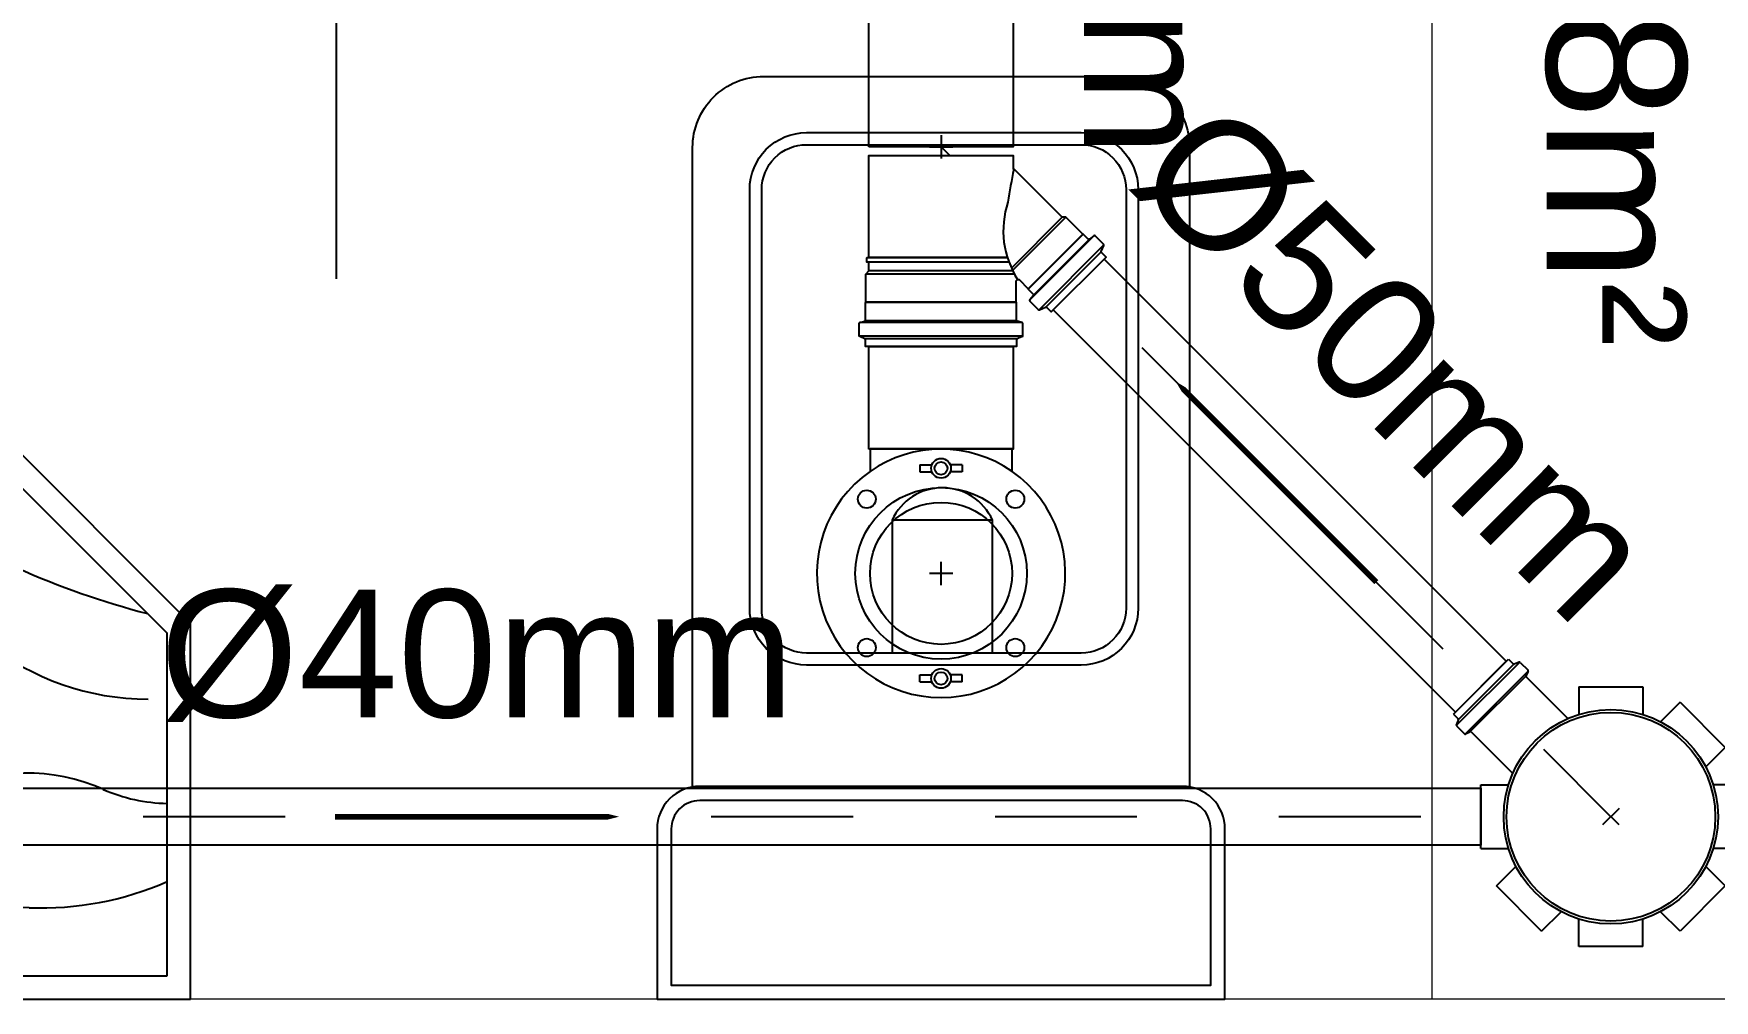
# Model space of a CAD drawing. Header units: millimetres. Extents: x 1345 to 2117, y 1214 to 1365.
# Drawn here: x 1627.035 to 1628.219, y 1253.359 to 1254.04 of the extents above; entities that cross this region are included whole.
import ezdxf
from ezdxf.enums import TextEntityAlignment as Align

# ---------------------------------------------------------------- set-up
doc = ezdxf.new("R2010")
doc.units = ezdxf.units.MM
doc.header["$LTSCALE"] = 0.5
doc.linetypes.add('LINHA_SIMETRIA', pattern=[0.25, 0.15, -0.1])
doc.linetypes.add('TUBO_ESGOTO', pattern=[200, 100, 100])
for name, color, linetype in [('08', 8, 'Continuous'), ('50_EGSN_Indicar_Fluxo', 1, 'Continuous'), ('50_EGSN_Indicar_texto', 2, 'Continuous'), ('AUXILIAR_VIPTEC', 1, 'Continuous'), ('Cnx_Esgoto_Det', 3, 'Continuous'), ('LINHA_SIMETRIA', 1, 'LINHA_SIMETRIA'), ('MOBIL-I', 251, 'Continuous'), ('PISO', 8, 'Continuous'), ('Tubo_Esgoto_Det', 6, 'TUBO_ESGOTO'), ('TXT_0', 7, 'Continuous')]:
    doc.layers.add(name, color=color, linetype=linetype)
doc.styles.add('ADITIVOCAD', font='ROMANS.shx')
doc.styles.add('Indicar', font='arial.ttf')
doc.styles.add('SANSSERIF', font='sas_____.pfb', dxfattribs={"height": 1})
doc.styles.get("Standard").update_dxf_attribs({"font": 'arial.ttf'})

# ---------------------------------------------------------------- blocks, each defined once
blk = doc.blocks.new('Adc_nivelpl')
h = blk.add_hatch()
h.set_pattern_fill('_U', color=256, scale=0.005, angle=45, style=0, double=1)
h.set_pattern_definition([(45, (-5.8772514, -3.5161936), (-0.003535534, 0.003535534), []), (135, (-5.8772514, -3.5161936), (-0.003535534, -0.003535534), [])])
h.paths.add_polyline_path([(0.1954, -0.0865, 0.414214), (0.0865, -0.1954), (0.1954, -0.1954)])
h.paths.add_polyline_path([(0.1954, -0.1954), (0.1954, -0.3043, 0.414214), (0.3043, -0.1954)])
for p, q in [((0.1954, 0), (0.1954, -0.3908)), ((0.8958, -0.1954), (0, -0.1954))]:
    blk.add_line(p, q)
blk.add_circle((0.1954, -0.1954), 0.1089)
at = {"flags": 8}
blk.add_attdef('NIVEL', (0.3642, -0.1501), '', height=0.1, dxfattribs=at)
blk = doc.blocks.new('ADC_VASO_02')
blk.add_lwpolyline([(-0.175, 0.15), (-0.175, 0.6, -0.414214), (-0.125, 0.65), (0.125, 0.65, -0.414214), (0.175, 0.6), (0.175, 0.1496)], format="xyb")
for points in [[(0.1388, 0.2754, -0.414214), (0.0988, 0.2354), (-0.0948, 0.2354, -0.414214), (-0.1348, 0.2754), (-0.1348, 0.5704, -0.414214), (-0.0948, 0.6104), (0.0988, 0.6104, -0.414214), (0.1388, 0.5704)], [(0.1303, 0.2754, -0.414214), (0.0988, 0.2439), (-0.0948, 0.2439, -0.414214), (-0.1263, 0.2754), (-0.1263, 0.5704, -0.414214), (-0.0948, 0.6019), (0.0988, 0.6019, -0.414214), (0.1303, 0.5704)], [(-0.17, 0.15, 0.414214), (-0.2, 0.12), (-0.2, 0), (0.2, 0), (0.2, 0.12, 0.414214), (0.17, 0.15)], [(-0.17, 0.14, 0.414214), (-0.19, 0.12), (-0.19, 0.01), (0.19, 0.01), (0.19, 0.12, 0.414214), (0.17, 0.14)]]:
    blk.add_lwpolyline(points, format="xyb", close=True)
blk.add_lwpolyline([(0.0363, 0.2439), (0.0363, 0.3375), (-0.0344, 0.3375), (-0.0344, 0.2439)])
blk.add_arc((0.0009, 0.3215), 0.0388, 24.3951, 155.6049)
blk = doc.blocks.new('ADC_LAV_05')
for p, q in [((0, 0), (0, 0.55)), ((0, 0.55), (0.7704, 0.55)), ((0.7704, 0.55), (1, 0.3206)), ((0.02, 0.53), (0.7621, 0.53)), ((0.02, 0.02), (0.02, 0.53)), ((0.7621, 0.53), (0.98, 0.3123)), ((1, 0), (1, 0.3206)), ((0.98, 0.02), (0.98, 0.3123)), ((0.02, 0.02), (0.98, 0.02)), ((0, 0), (1, 0))]:
    blk.add_line(p, q)
for points in [[(0.4062, 0.1206, 0.083485), (0.4944, 0.1354, 0.090959), (0.566, 0.1759, 0.104004), (0.6157, 0.239, 0.115577), (0.6322, 0.3095, 0.115577), (0.6157, 0.38, 0.104004), (0.566, 0.443, 0.090959), (0.4944, 0.4835, 0.083485), (0.4062, 0.4983, 0.083485), (0.3179, 0.4835, 0.090959), (0.2463, 0.443, 0.104004), (0.1966, 0.38, 0.115577), (0.1801, 0.3095, 0.115577), (0.1966, 0.239, 0.104004), (0.2463, 0.1759, 0.090959), (0.3179, 0.1354, 0.083485)], [(0.4062, 0.1248, 0.083485), (0.493, 0.1394, 0.090959), (0.5633, 0.1791, 0.104004), (0.6119, 0.2408, 0.115577), (0.628, 0.3095, 0.115577), (0.6119, 0.3781, 0.104004), (0.5633, 0.4398, 0.090959), (0.493, 0.4795, 0.083485), (0.4062, 0.4941, 0.083485), (0.3193, 0.4795, 0.090959), (0.249, 0.4398, 0.104004), (0.2004, 0.3781, 0.115577), (0.1843, 0.3095, 0.115577), (0.2004, 0.2408, 0.104004), (0.249, 0.1791, 0.090959), (0.3193, 0.1394, 0.083485)]]:
    blk.add_lwpolyline(points, format="xyb", close=True)
for radius in [0.0339, 0.025]:
    blk.add_circle((0.4055, 0.2206), radius)
for centre, radius, start, end in [((0.4995, 0.9177), 0.4342, 269.3247, 295.8903), ((0.76, 0.3809), 0.1624, 113.3641, 115.8903), ((0.0559, 1.3962), 0.9039, 267.7229, 278.9638), ((0.2875, -0.0718), 0.5823, 78.2401, 98.9638), ((0.0552, 0.402), 0.0926, 41.3487, 101.8141), ((0.1665, 0.4999), 0.0556, 221.3487, 297.4318), ((0.2605, 0.3465), 0.1245, 78.9955, 123.3333), ((0.2201, 0.1636), 0.3026, 106.3243, 131.3792), ((0.6508, 0.2793), 0.1756, 56.1908, 116.2902), ((1.1381, 1.007), 0.7001, 236.1908, 255.5369), ((0.9639, 0.4778), 0.2217, 193.7216, 269.9715), ((0.0206, 0.2349), 0.1168, 49.9343, 90.2724), ((0.3586, 0.6369), 0.4085, 229.9343, 244.0853), ((0.5983, 0.255), 0.0641, 344.5869, 58.1135), ((0.6184, 0.1896), 0.0639, 49.2661, 86.8336), ((0.7799, 0.3241), 0.1475, 215.7175, 274.1895), ((0.8604, 0.032), 0.1609, 66.126, 115.6626), ((0.0641, 0.1144), 0.0713, 44.7702, 118.1843), ((0.363, 0.8774), 0.8206, 280.1922, 301.4107), ((0.9822, 0.3072), 0.1401, 246.126, 269.1113), ((0.2056, 0.2549), 0.1281, 224.7702, 306.3582), ((0.8722, 0.3475), 0.2696, 267.8834, 293.5615), ((0.0957, -0.1456), 0.22, 78.1029, 106.3843), ((0.1688, 0.2014), 0.1346, 258.1029, 296.1994), ((0.8511, -0.2259), 0.3042, 87.8834, 109.2677), ((-0.0155, 0.2328), 0.1744, 281.75, 286.3843), ((0.3613, 0.8866), 0.83, 271.4321, 280.1922), ((0.688, 0.2406), 0.19, 267.9474, 289.2677), ((0.4585, -0.1421), 0.2131, 111.0015, 130.4729), ((0.6495, -0.0622), 0.1173, 74.3079, 124.9939)]:
    blk.add_arc(centre, radius, start, end)
for points in [[(0.2886, 0.471), (0.2899, 0.4611), (0.3035, 0.4779), (0.2965, 0.4664)], [(0.3035, 0.4779), (0.2965, 0.4664), (0.3178, 0.4833), (0.3049, 0.4731)], [(0.2584, 0.4524), (0.2647, 0.4406), (0.2777, 0.465), (0.2797, 0.4531)], [(0.2777, 0.465), (0.2797, 0.4531), (0.2886, 0.471), (0.2899, 0.4611)], [(0.2433, 0.4404), (0.2513, 0.4271), (0.2584, 0.4524), (0.2647, 0.4406)], [(0.231, 0.4287), (0.2403, 0.4137), (0.2433, 0.4404), (0.2513, 0.4271)], [(0.2176, 0.4133), (0.2336, 0.4041), (0.231, 0.4287), (0.2403, 0.4137)], [(0.2049, 0.3949), (0.2213, 0.3828), (0.2176, 0.4133), (0.2336, 0.4041)], [(0.1966, 0.38), (0.2152, 0.3688), (0.2049, 0.3949), (0.2213, 0.3828)], [(0.19, 0.3646), (0.2108, 0.3551), (0.1966, 0.38), (0.2152, 0.3688)], [(0.1859, 0.352), (0.2075, 0.3406), (0.19, 0.3646), (0.2108, 0.3551)], [(0.1821, 0.3345), (0.2054, 0.3236), (0.1859, 0.352), (0.2075, 0.3406)], [(0.1808, 0.324), (0.205, 0.3144), (0.1821, 0.3345), (0.2054, 0.3236)], [(0.1801, 0.311), (0.2052, 0.3059), (0.1808, 0.324), (0.205, 0.3144)], [(0.1806, 0.2975), (0.2057, 0.2976), (0.1801, 0.311), (0.2052, 0.3059)], [(0.1813, 0.2898), (0.2072, 0.2867), (0.1806, 0.2975), (0.2057, 0.2976)], [(0.1847, 0.2717), (0.2109, 0.2698), (0.1816, 0.2882), (0.2076, 0.2844)], [(0.1894, 0.2561), (0.2133, 0.2622), (0.1847, 0.2717), (0.2109, 0.2698)], [(0.1979, 0.2364), (0.216, 0.2547), (0.1894, 0.2561), (0.2133, 0.2622)], [(0.2064, 0.2215), (0.2209, 0.2436), (0.1979, 0.2364), (0.216, 0.2547)], [(0.2176, 0.2056), (0.222, 0.2413), (0.2064, 0.2215), (0.2209, 0.2436)], [(0.2303, 0.1909), (0.2314, 0.2247), (0.2176, 0.2056), (0.222, 0.2413)], [(0.2433, 0.1785), (0.2403, 0.2118), (0.2303, 0.1909), (0.2314, 0.2247)], [(0.2571, 0.1674), (0.2482, 0.202), (0.2433, 0.1785), (0.2403, 0.2118)], [(0.2632, 0.1631), (0.2567, 0.1927), (0.2571, 0.1674), (0.2482, 0.202)], [(0.2742, 0.156), (0.2627, 0.1868), (0.2632, 0.1631), (0.2567, 0.1927)], [(0.2851, 0.1498), (0.2729, 0.1778), (0.2742, 0.156), (0.2627, 0.1868)], [(0.2956, 0.1445), (0.2839, 0.1687), (0.2851, 0.1498), (0.2729, 0.1778)], [(0.3256, 0.1339), (0.2928, 0.1613), (0.2956, 0.1445), (0.2839, 0.1687)], [(0.2966, 0.144), (0.3256, 0.1339), (0.2964, 0.1441), (0.3254, 0.133)], [(0.2964, 0.1441), (0.3254, 0.133), (0.3256, 0.1339), (0.3279, 0.1322)]]:
    blk.add_solid(points)
blk = doc.blocks.new("EGSN'1100168- 03")
at = {"linetype": 'Continuous'}
blk.add_lwpolyline([(7.18, -5), (8.76, -5), (8.76, 5), (7.18, 5, 3.18614)], format="xyb", close=True, dxfattribs=at)
blk.add_arc((0, 0), 8.75, 325.1669, 34.8667, dxfattribs=at)
at = {"layer": 'AUXILIAR_VIPTEC', "color": 0}
for p, q in [((-7.64, 1.49), (-7.64, 0.65)), ((-7.64, 1.49), (-7.15, 1.49)), ((-7.15, 1.49), (-7.15, 0.65)), ((7.15, 1.49), (7.15, 0.65)), ((7.64, 1.49), (7.15, 1.49)), ((7.64, 1.49), (7.64, 0.65)), ((-7.64, -1.49), (-7.64, -0.65)), ((-7.15, -1.49), (-7.15, -0.65)), ((7.15, -1.49), (7.15, -0.65)), ((7.64, -1.49), (7.64, -0.65)), ((-7.64, -1.49), (-7.15, -1.49)), ((7.64, -1.49), (7.15, -1.49))]:
    blk.add_line(p, q, dxfattribs=at)
for centre, radius in [((0, 0), 6.04), ((-5.23, 5.23), 0.631), ((0, 0), 5), ((5.23, 5.23), 0.631), ((-7.4, 0), 0.694), ((-7.4, 0), 0.45), ((7.4, 0), 0.694), ((7.4, 0), 0.45), ((-5.23, -5.23), 0.631), ((5.23, -5.23), 0.631)]:
    blk.add_circle(centre, radius, dxfattribs=at)
at = {"layer": 'LINHA_SIMETRIA', "ltscale": 0.05}
for p, q in [((-0.82, 0), (0.82, 0)), ((0, -0.82), (0, 0.82))]:
    blk.add_line(p, q, dxfattribs=at)
blk = doc.blocks.new("EGSN'110016- 04- 01")
at = {"linetype": 'ByBlock'}
for p, q in [((-2.25, 9.15), (2.25, 9.15)), ((-2.25, 9.15), (-2.25, 7.21)), ((2.25, 9.15), (2.25, 7.21)), ((-8.06, 4.88), (-4.88, 8.06)), ((-4.88, 8.06), (-3.51, 6.69)), ((4.88, 8.06), (3.51, 6.69)), ((4.88, 8.06), (8.06, 4.88)), ((-8.06, 4.88), (-6.69, 3.51)), ((8.06, 4.88), (6.69, 3.51)), ((11.19, 2.74), (7.04, 2.74)), ((11.36, 3.12), (11.25, 2.79)), ((12.19, 3.17), (11.42, 3.17)), ((12.26, 3.13), (12.41, 2.78)), ((12.95, 2.74), (12.48, 2.74)), ((12.95, 2.74), (12.95, -2.74)), ((-9.15, -2.25), (-9.15, 2.25)), ((-9.15, 2.25), (-7.21, 2.25)), ((-9.15, -2.25), (-7.21, -2.25)), ((-8.06, -4.88), (-6.69, -3.51)), ((8.06, -4.88), (6.69, -3.51)), ((11.19, -2.74), (7.04, -2.74)), ((11.36, -3.12), (11.25, -2.79)), ((12.19, -3.17), (11.42, -3.17)), ((12.26, -3.13), (12.41, -2.78)), ((12.95, -2.74), (12.48, -2.74)), ((-4.88, -8.06), (-8.06, -4.88)), ((8.06, -4.88), (4.88, -8.06)), ((-4.88, -8.06), (-3.51, -6.69)), ((4.88, -8.06), (3.51, -6.69)), ((-2.25, -9.15), (-2.25, -7.21)), ((2.25, -9.15), (2.25, -7.21)), ((2.25, -9.15), (-2.25, -9.15))]:
    blk.add_line(p, q, dxfattribs=at)
blk.add_circle((0, 0), 7.55)
for centre, start, end in [((11.19, 2.81), 270, 343.54), ((11.42, 3.1), 90, 163.54), ((12.19, 3.1), 23.3556, 90), ((12.48, 2.81), 203.3556, 270), ((11.19, -2.81), 16.46, 90), ((11.42, -3.1), 196.46, 270), ((12.19, -3.1), 270, 336.6444), ((12.48, -2.81), 90, 156.6444)]:
    blk.add_arc(centre, 0.07, start, end, dxfattribs=at)
at = {"layer": 'AUXILIAR_VIPTEC', "color": 0, "linetype": 'ByBlock'}
for p, q in [((11.24, 2.76), (11.24, -2.76)), ((11.37, 3.15), (11.37, -3.15)), ((12.24, 3.16), (12.24, -3.16)), ((12.43, 2.75), (12.43, -2.75))]:
    blk.add_line(p, q, dxfattribs=at)
blk.add_circle((0, 0), 7.35, dxfattribs=at)
at = {"layer": 'LINHA_SIMETRIA', "ltscale": 0.05}
for p, q in [((-0.82, 0), (0.82, 0)), ((0, -0.82), (0, 0.82))]:
    blk.add_line(p, q, dxfattribs=at)
blk = doc.blocks.new('*U185', base_point=(1539.8881, 1031.9619))
at = {"layer": 'LINHA_SIMETRIA', "ltscale": 0.05}
blk.add_line((1539.8881, 1031.9537), (1539.8881, 1031.9701), dxfattribs=at)
blk.add_wipeout([(1539.9102, 1031.9111), (1539.9262, 1031.9111), (1539.9422, 1031.9111), (1539.9582, 1031.9111), (1539.9661, 1031.9109), (1539.9662, 1031.9106), (1539.9662, 1031.9102), (1539.9662, 1031.9099), (1539.9663, 1031.9096), (1539.9669, 1031.9096), (1539.9676, 1031.9096), (1539.9682, 1031.9096), (1539.9689, 1031.9096), (1539.9692, 1031.9097), (1539.9692, 1031.9101), (1539.9693, 1031.9104), (1539.9693, 1031.9107), (1539.9694, 1031.9111), (1539.9707, 1031.9111), (1539.9721, 1031.9111), (1539.9735, 1031.9111), (1539.9749, 1031.9111), (1539.9758, 1031.9108), (1539.9763, 1031.9103), (1539.9768, 1031.9098), (1539.9772, 1031.9093), (1539.9779, 1031.9089), (1539.9823, 1031.9089), (1539.9867, 1031.9089), (1539.9911, 1031.9089), (1539.9955, 1031.9089), (1539.9974, 1031.9088), (1539.9974, 1031.9088), (1539.9974, 1031.9087), (1539.9974, 1031.9087), (1539.9976, 1031.9086), (1540.0005, 1031.9086), (1540.0033, 1031.9086), (1540.0061, 1031.9086), (1540.009, 1031.9086), (1540.0103, 1031.9086), (1540.0105, 1031.9085), (1540.0107, 1031.9084), (1540.0108, 1031.9083), (1540.0109, 1031.908), (1540.0111, 1031.9073), (1540.0113, 1031.9065), (1540.0115, 1031.9058), (1540.0117, 1031.905), (1540.0118, 1031.9046), (1540.0119, 1031.9044), (1540.0121, 1031.9043), (1540.0123, 1031.9042), (1540.0126, 1031.9042), (1540.0145, 1031.9042), (1540.0164, 1031.9042), (1540.0183, 1031.9042), (1540.0202, 1031.9042), (1540.0211, 1031.9042), (1540.0212, 1031.9043), (1540.0214, 1031.9044), (1540.0215, 1031.9045), (1540.0216, 1031.9047), (1540.022, 1031.9055), (1540.0224, 1031.9063), (1540.0227, 1031.9071), (1540.0231, 1031.9079), (1540.0233, 1031.9083), (1540.0234, 1031.9084), (1540.0235, 1031.9085), (1540.0237, 1031.9086), (1540.024, 1031.9086), (1540.0251, 1031.9086), (1540.0261, 1031.9086), (1540.0272, 1031.9086), (1540.0282, 1031.9086), (1540.0286, 1031.924), (1540.0286, 1031.9477), (1540.0286, 1031.9714), (1540.0286, 1031.9951), (1540.0284, 1032.0151), (1540.0274, 1032.0151), (1540.0263, 1032.0151), (1540.0253, 1032.0151), (1540.0242, 1032.0151), (1540.0237, 1032.0151), (1540.0236, 1032.0152), (1540.0234, 1032.0153), (1540.0233, 1032.0154), (1540.0232, 1032.0157), (1540.0228, 1032.0165), (1540.0224, 1032.0173), (1540.0221, 1032.0181), (1540.0217, 1032.0189), (1540.0215, 1032.0192), (1540.0214, 1032.0193), (1540.0213, 1032.0194), (1540.0211, 1032.0195), (1540.0206, 1032.0195), (1540.0187, 1032.0195), (1540.0168, 1032.0195), (1540.0149, 1032.0195), (1540.013, 1032.0195), (1540.0123, 1032.0195), (1540.0121, 1032.0194), (1540.012, 1032.0193), (1540.0118, 1032.0191), (1540.0117, 1032.0188), (1540.0115, 1032.0181), (1540.0113, 1032.0173), (1540.0111, 1032.0166), (1540.0109, 1032.0158), (1540.0108, 1032.0155), (1540.0107, 1032.0153), (1540.0105, 1032.0152), (1540.0103, 1032.0151), (1540.0095, 1032.0151), (1540.0068, 1032.0151), (1540.004, 1032.0151), (1540.0012, 1032.0151), (1539.9984, 1032.0151), (1539.9977, 1032.0151), (1539.9976, 1032.015), (1539.9975, 1032.015), (1539.9975, 1032.0149), (1539.9966, 1032.0149), (1539.9933, 1032.0149), (1539.9899, 1032.0149), (1539.9866, 1032.0149), (1539.9833, 1032.0149), (1539.9821, 1032.0151), (1539.9817, 1032.0155), (1539.9815, 1032.016), (1539.9815, 1032.0166), (1539.982, 1032.0173), (1539.9834, 1032.0187), (1539.9848, 1032.0202), (1539.9862, 1032.0216), (1539.9876, 1032.023), (1539.988, 1032.0233), (1539.988, 1032.0233), (1539.9881, 1032.0232), (1539.9881, 1032.0232), (1539.9883, 1032.0234), (1539.9892, 1032.0242), (1539.99, 1032.025), (1539.9908, 1032.0258), (1539.9916, 1032.0267), (1539.9919, 1032.0269), (1539.9921, 1032.027), (1539.9923, 1032.027), (1539.9926, 1032.027), (1539.9929, 1032.0267), (1539.9936, 1032.0262), (1539.9943, 1032.0256), (1539.995, 1032.0251), (1539.9957, 1032.0245), (1539.9959, 1032.0243), (1539.9962, 1032.0243), (1539.9964, 1032.0243), (1539.9966, 1032.0244), (1539.9971, 1032.0249), (1539.9985, 1032.0262), (1539.9998, 1032.0276), (1540.0011, 1032.0289), (1540.0024, 1032.0302), (1540.0028, 1032.0306), (1540.0028, 1032.0307), (1540.0029, 1032.0309), (1540.0028, 1032.0311), (1540.0027, 1032.0315), (1540.0023, 1032.0325), (1540.0018, 1032.0334), (1540.0014, 1032.0343), (1540.001, 1032.0352), (1540.0009, 1032.0355), (1540.0009, 1032.0357), (1540.0009, 1032.0359), (1540.001, 1032.0361), (1540.0014, 1032.0364), (1540.0021, 1032.0372), (1540.0028, 1032.0379), (1540.0035, 1032.0386), (1540.0043, 1032.0393), (1539.997, 1032.0468), (1539.9884, 1032.0555), (1539.9797, 1032.0641), (1539.9711, 1032.0727), (1539.9654, 1032.0778), (1539.9647, 1032.0771), (1539.964, 1032.0764), (1539.9632, 1032.0757), (1539.9625, 1032.0749), (1539.9623, 1032.0747), (1539.9621, 1032.0747), (1539.9619, 1032.0746), (1539.9618, 1032.0747), (1539.9613, 1032.0749), (1539.9604, 1032.0753), (1539.9594, 1032.0757), (1539.9585, 1032.0761), (1539.9576, 1032.0765), (1539.9573, 1032.0766), (1539.9571, 1032.0766), (1539.9569, 1032.0766), (1539.9568, 1032.0765), (1539.9562, 1032.0759), (1539.9548, 1032.0745), (1539.9535, 1032.0732), (1539.9522, 1032.0719), (1539.9509, 1032.0706), (1539.9506, 1032.0703), (1539.9506, 1032.0701), (1539.9506, 1032.0699), (1539.9506, 1032.0696), (1539.9509, 1032.0692), (1539.9515, 1032.0686), (1539.952, 1032.0679), (1539.9526, 1032.0672), (1539.9531, 1032.0665), (1539.9532, 1032.0663), (1539.9533, 1032.066), (1539.9533, 1032.0658), (1539.9532, 1032.0656), (1539.9527, 1032.0652), (1539.952, 1032.0644), (1539.9512, 1032.0636), (1539.9504, 1032.0628), (1539.9496, 1032.062), (1539.9496, 1032.0619), (1539.9496, 1032.0619), (1539.9496, 1032.0618), (1539.9496, 1032.0617), (1539.9484, 1032.0605), (1539.9457, 1032.0579), (1539.9431, 1032.0552), (1539.9404, 1032.0526), (1539.9378, 1032.0499), (1539.9377, 1032.0493), (1539.9377, 1032.0487), (1539.9377, 1032.0482), (1539.9377, 1032.0476), (1539.934, 1032.0436), (1539.9263, 1032.0359), (1539.9186, 1032.0282), (1539.9109, 1032.0205), (1539.9032, 1032.0128), (1539.9011, 1032.0127), (1539.8991, 1032.0127), (1539.8971, 1032.0127), (1539.8951, 1032.0127), (1539.8941, 1032.0016), (1539.8941, 1031.9789), (1539.8941, 1031.9563), (1539.8941, 1031.9337), (1539.8941, 1031.9111)])
at = {"linetype": 'ByBlock'}
for points in [[(1540.0216, 1032.0191, 0.294108), (1540.021, 1032.0195), (1540.0124, 1032.0195, 0.338213), (1540.0118, 1032.019), (1540.0109, 1032.0156, -0.338213), (1540.0102, 1032.0151), (1539.9977, 1032.0151), (1539.9974, 1032.0149), (1539.9825, 1032.0149, -0.476839), (1539.9816, 1032.017), (1539.988, 1032.0233), (1539.9883, 1032.0233), (1539.9918, 1032.0268, -0.380637), (1539.9927, 1032.0269), (1539.9958, 1032.0244, 0.380637), (1539.9967, 1032.0245), (1540.0027, 1032.0304, 0.309439), (1540.0028, 1032.0312), (1540.001, 1032.0354, -0.309439), (1540.0011, 1032.0362), (1540.0044, 1032.0394), (1539.9657, 1032.0781), (1539.9624, 1032.0748, -0.309439), (1539.9617, 1032.0747), (1539.9575, 1032.0765, 0.309439), (1539.9567, 1032.0764), (1539.9508, 1032.0705, 0.380637), (1539.9507, 1032.0695), (1539.9531, 1032.0664, -0.380637), (1539.9531, 1032.0655), (1539.9496, 1032.062), (1539.9496, 1032.0617), (1539.9377, 1032.0498), (1539.9377, 1032.0473), (1539.9031, 1032.0127)], [(1540.0216, 1032.0191), (1540.0232, 1032.0155, 0.294108), (1540.0239, 1032.0151), (1540.0286, 1032.0151), (1540.0286, 1031.9086), (1540.0239, 1031.9086, 0.294108), (1540.0232, 1031.9082), (1540.0216, 1031.9046, -0.294108), (1540.021, 1031.9042), (1540.0124, 1031.9042, -0.338213), (1540.0118, 1031.9047), (1540.0109, 1031.9081, 0.338213), (1540.0102, 1031.9086), (1539.9977, 1031.9086), (1539.9974, 1031.9089), (1539.9777, 1031.9089), (1539.9755, 1031.9111), (1539.9693, 1031.9111), (1539.9692, 1031.9096), (1539.9662, 1031.9096), (1539.9661, 1031.9111), (1539.8941, 1031.9111), (1539.8941, 1032.0127), (1539.9031, 1032.0127, 0.248085), (1539.9039, 1032.0131)]]:
    blk.add_lwpolyline(points, format="xyb", dxfattribs=at)
at = {"layer": 'AUXILIAR_VIPTEC', "color": 0, "linetype": 'ByBlock'}
for p, q in [((1540.0029, 1032.0309), (1539.9572, 1032.0766)), ((1540.0009, 1032.0357), (1539.962, 1032.0746)), ((1539.9496, 1032.062), (1539.9883, 1032.0233)), ((1539.9496, 1032.0617), (1539.988, 1032.0233)), ((1539.996, 1032.0243), (1539.9506, 1032.0697)), ((1539.9925, 1032.027), (1539.9533, 1032.0662)), ((1539.9377, 1032.0498), (1539.9752, 1032.0123)), ((1539.9377, 1032.0473), (1539.9735, 1032.0115)), ((1539.9777, 1032.0135), (1539.9777, 1031.9089)), ((1539.9974, 1032.0149), (1539.9974, 1031.9089)), ((1539.9977, 1032.0151), (1539.9977, 1031.9086)), ((1540.0107, 1032.0154), (1540.0107, 1031.9084)), ((1540.0119, 1032.0193), (1540.0119, 1031.9045)), ((1540.0214, 1032.0193), (1540.0214, 1031.9044)), ((1540.0234, 1032.0153), (1540.0234, 1031.9084)), ((1539.9661, 1032.0087), (1539.9661, 1031.9111)), ((1539.9662, 1032.0088), (1539.9662, 1031.9096)), ((1539.9692, 1032.0098), (1539.9692, 1031.9096)), ((1539.9693, 1032.0098), (1539.9693, 1031.9111)), ((1539.9755, 1032.0124), (1539.9755, 1031.9111))]:
    blk.add_line(p, q, dxfattribs=at)
for centre, radius, start, end in [((1539.9927, 1032.4407), 0.4367, 258.2685, 261.3568), ((1539.9427, 1032.0816), 0.0765, 279.4509, 300.4924), ((1539.9477, 1032.0731), 0.0674, 252.1326, 276.4454)]:
    blk.add_arc(centre, radius, start, end, dxfattribs=at)
at = {"layer": 'LINHA_SIMETRIA', "ltscale": 0.05}
blk.add_line((1539.8799, 1031.9619), (1539.8963, 1031.9619), dxfattribs=at)

msp = doc.modelspace()

# ---------------------------------------------------------------- linework, layer by layer
at = {"layer": '08', "lineweight": 15}
msp.add_line((1628.7142, 1253.3594), (1626.3142, 1253.3594), dxfattribs=at)
at = {"layer": '50_EGSN_Indicar_Fluxo'}
for points in [[(1627.9809, 1253.6532, 0.004, 0.004, 0), (1627.9102, 1253.7239, 0.05, 0, 0), (1627.8395, 1253.7946, 0, 0, 0)], [(1627.2475, 1253.488, 0.004, 0.004, 0), (1627.3475, 1253.488, 0.05, 0, 0), (1627.4475, 1253.488, 0, 0, 0)]]:
    msp.add_lwpolyline(points, format="xyseb", dxfattribs=at)
at = {"layer": 'LINHA_SIMETRIA'}
for p, q in [((1627.6743, 1253.9598), (1628.1461, 1253.488)), ((1628.0123, 1253.488), (1626.8226, 1253.488))]:
    msp.add_line(p, q, dxfattribs=at)
at = {"layer": 'PISO', "lineweight": 15}
msp.add_line((1628.0201, 1254.5594), (1628.0201, 1253.3594), dxfattribs=at)
at = {"layer": 'Tubo_Esgoto_Det'}
for points in [[(1627.7892, 1253.8808), (1628.0724, 1253.5975), (1628.0366, 1253.5617), (1627.7533, 1253.8449)], [(1627.6235, 1253.7469), (1627.6235, 1253.8193), (1627.7251, 1253.8193), (1627.7251, 1253.7469)], [(1626.8501, 1253.508), (1628.0546, 1253.508), (1628.0546, 1253.468), (1626.8501, 1253.468)]]:
    msp.add_lwpolyline(points, close=True, dxfattribs=at)

# ---------------------------------------------------------------- block references
at = {"layer": 'Cnx_Esgoto_Det', "xscale": 0.01, "yscale": 0.01, "zscale": 0.01}
for name, p, rotation in [("EGSN'1100168- 03", (1627.6743, 1253.6594), 89.99999999999997), ("EGSN'110016- 04- 01", (1628.1461, 1253.488), 135.0000000000688)]:
    msp.add_blockref(name, p, dxfattribs=dict(at, rotation=rotation))
at = {"layer": 'MOBIL-I', "lineweight": 15}
msp.add_blockref('ADC_VASO_02', (1627.6743, 1253.3594), dxfattribs=at)
at = {"layer": 'MOBIL-I', "lineweight": 15, "xscale": 0.8256132847687881, "yscale": 0.8256132847687881, "zscale": 0.8256132847687881}
msp.add_blockref('ADC_LAV_05', (1626.3201, 1253.3594), dxfattribs=at)
at = {"layer": 'TXT_0', "lineweight": 15}
ref = msp.add_blockref('Adc_nivelpl', (1627.3949, 1254.5387), dxfattribs=dict(at, xscale=0.75, yscale=0.75, zscale=0.75, rotation=270))
ref.add_attrib('NIVEL', '0.05', (1627.2824, 1254.2655), dxfattribs={"height": 0.075, "rotation": 270, "style": 'ADITIVOCAD', "flags": 8})

# ---------------------------------------------------------------- texts
at = {"layer": '50_EGSN_Indicar_texto', "style": 'Indicar'}
msp.add_text('%%C50mm', height=0.09, rotation=315, dxfattribs=at).set_placement((1627.9635, 1253.7772), align=Align.CENTER)
msp.add_text('%%C40mm', height=0.09, dxfattribs=at).set_placement((1627.3475, 1253.558), align=Align.CENTER)
at = {"layer": 'TXT_0', "lineweight": 15, "style": 'SANSSERIF'}
msp.add_text('A=2.88m²', height=0.0985, rotation=270, dxfattribs=at).set_placement((1628.1008, 1254.4193))

# ---------------------------------------------------------------- next in the draw order: block references
at = {"layer": 'Cnx_Esgoto_Det', "rotation": 270}
msp.add_blockref('*U185', (1627.6743, 1253.9598), dxfattribs=at)

# ---------------------------------------------------------------- next in the draw order: linework, layer by layer
at = {"layer": 'Tubo_Esgoto_Det'}
msp.add_lwpolyline([(1627.6235, 1253.9598), (1627.6235, 1254.4427), (1627.7251, 1254.4427), (1627.7251, 1253.9598)], close=True, dxfattribs=at)

# ---------------------------------------------------------------- next in the draw order: texts
at = {"layer": '50_EGSN_Indicar_texto', "style": 'Indicar'}
msp.add_text('%%C100mm', height=0.09, rotation=270, dxfattribs=at).set_placement((1627.7751, 1254.2114), align=Align.CENTER)

doc.saveas('drawing.dxf')
